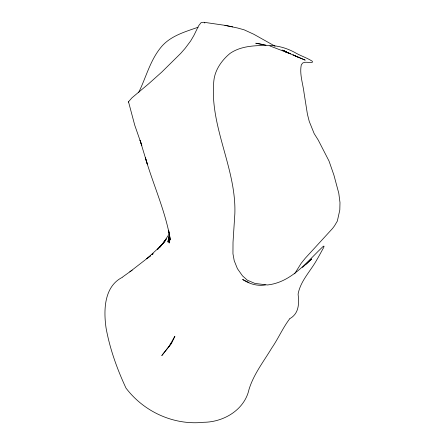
<?xml version="1.0" encoding="UTF-8"?>
<svg xmlns="http://www.w3.org/2000/svg" width="445" height="445" viewBox="0 0 445 445"><rect width="100%" height="100%" fill="white"/><g stroke="black" fill="none" stroke-linecap="round" stroke-linejoin="round"><path stroke-width="0.67" d="M169.551 235.272L168.994 242.875L169.645 235.361M169.373 235.316L167.871 242.002L169.322 235.761M168.861 237.519L169.317 235.728M171.681 343.028L174.885 336.248L168.961 346.555L161.791 355.572L171.681 343.028L168.961 346.555M138.618 92.571C145.932 77.742 149.948 61.048 160.45 47.949C169.695 36.09 184.542 32.001 198.075 27.245M294.596 273.847L301.204 263.273L305.192 258.311L332.521 228.502L334.54 225.804L337.343 221.076L339.808 209.99L339.991 202.57L338.784 193.236L333.917 175.119L329.022 161.057L318.208 140.014L314.181 133.622L309.242 121.396L307.412 114.17L304.046 92.91C302.934 83.627 299.39 74.143 301.309 64.775C303.089 60.681 308.14 62.773 311.545 62.595C312.685 62.472 312.852 61.354 311.761 60.909C307.011 57.922 301.604 56.165 296.67 53.506C288.588 48.805 279.516 45.807 270.126 45.485C256.576 45.451 241.68 45.418 230.098 53.372C221.816 60.175 214.935 69.876 213.85 80.767C209.3 126.497 236.44 168.221 234.849 213.817L233.013 242.319L232.952 253.756L234.226 260.72L237.413 268.663L242.497 275.861L247.381 280.2L254.935 283.432L267.467 284.972C291.692 282.252 306.811 261.816 323.309 246.296C324.961 245.295 323.376 248.154 322.981 248.738C320.995 252.337 319.087 255.975 316.99 259.513C310.721 270.999 300.436 280.884 298.094 294.139C299.129 303.418 299.196 313.336 289.867 318.648M169.217 233.948L162.664 243.955L166.335 238.921L159.366 247.704L165.051 241.012L157.291 249.667L161.196 245.579L146.794 258.784L150.46 255.869M140.086 140.331L141.827 145.543L134.752 125.24L128.505 101.783L131.954 97.817L148.463 83.966L161.713 72.135L180.72 53.383L185.248 48.216L190.644 40.979L193.92 35.416L198.654 25.738L201.14 22.584L203.832 22.267L224.886 25.326L237.636 28.013L244.149 29.826L253.722 34.215L275.049 46.185M289.701 318.781C282.781 327.904 278.253 338.645 271.717 348.09C263.635 361.568 253.745 374.1 249.039 389.33C244.628 409.823 223.668 422.16 203.665 422.283C173.862 425.503 143.969 411.87 125.98 388.079C117.096 368.994 109.843 348.819 106.071 328.021C103.513 310.304 103.985 286.452 122.431 277.285M306.266 264.146L311.606 258.962L302.433 267.484M150.365 255.903L129.79 271.862M122.598 277.001L132.193 270.143M265.47 284.956C257.355 286.285 249.395 283.977 242.631 279.482L248.983 282.536M264.108 44.773L255.764 43.215L265.954 45.106M224.886 25.326L232.685 26.884M269.926 45.974L289.467 53.444L284.138 51.169L305.198 60.131L293.205 54.996M128.683 102.133L128.505 101.783M292.96 54.941L299.296 57.739M289.005 53.1L290.808 53.912M284.144 50.858L285.924 51.681M284.183 50.88L286.602 52.004M282.035 49.957L283.76 50.797M284.077 50.958L287.175 52.471L284.9 51.353M204.483 22.706L204.839 23.04M140.064 140.309L147.306 164.088L145.404 157.847C153.436 185.315 165.623 211.536 170.357 239.966L168.694 230.71L169.601 237.118L169.645 242.987L169.601 235.227L169.601 237.118M153.074 253.789L152.029 254.618L153.058 253.789"/></g></svg>
